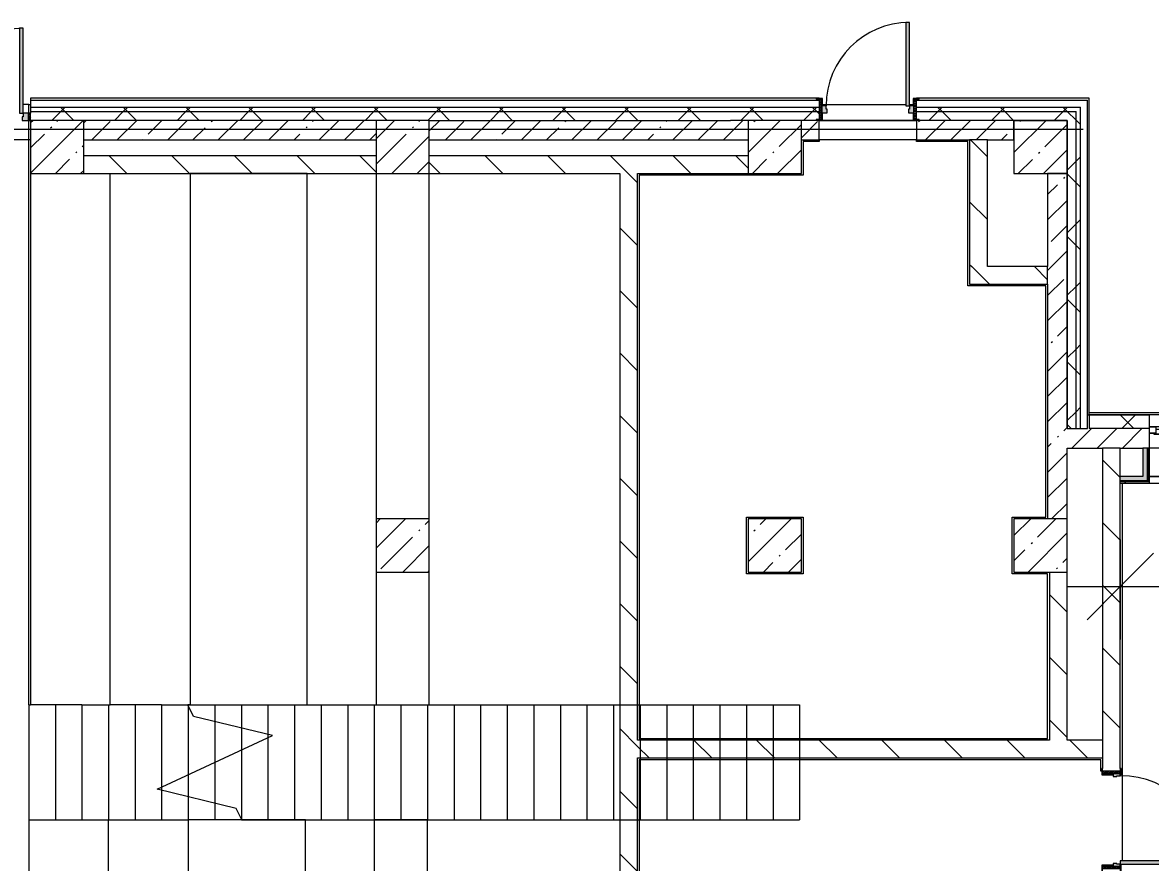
# Model space of a CAD drawing. Header units: millimetres. Extents: x 35861 to 236814, y -8553 to 29000.
# Drawn here: x 127376 to 140106, y 18720 to 28205 of the extents above; entities that cross this region are included whole.
import ezdxf

# ---------------------------------------------------------------- set-up
doc = ezdxf.new("R2010")
doc.units = ezdxf.units.MM
for name, color, linetype, lineweight in [('A-ANNO-DIMS', 7, 'Continuous', 9), ('A-ANNO-DIMS-500', 7, 'Continuous', 9), ('A-GLAZ-2', 7, 'Continuous', 5), ('A-WALL', 7, 'Continuous', 9), ('A-WALL-5', 7, 'Continuous', 5), ('I-WALL-4', 7, 'Continuous', 5), ('S-COLS-1', 7, 'Continuous', 5), ('S-STRS-2', 7, 'Continuous', 5), ('S-STRS-MBND-1', 7, 'Continuous', 5), ('Оси', 7, 'Continuous', 9)]:
    doc.layers.add(name, color=color, linetype=linetype, lineweight=lineweight)
for name, color, linetype, lineweight, true_color in [('A-DOOR-1', 7, 'Continuous', 5, 0xaaaaaa), ('A-DOOR-2', 7, 'Continuous', 5, 0xe2e2e2), ('A-DOOR-FRAM-1', 7, 'Continuous', 5, 0xe2e2e2), ('A-DOOR-FRAM-2', 7, 'Continuous', 5, 0xaaaaaa), ('A-FLOR-1', 7, 'Continuous', 5, 0xaaaaaa), ('I-WALL-1', 7, 'Continuous', 9, 0xe7e7e7), ('I-WALL-2', 7, 'Continuous', 5, 0xe7e7e7)]:
    doc.layers.add(name, color=color, linetype=linetype, lineweight=lineweight, true_color=true_color)
doc.styles.add('ISOCPEUR_4', font='isocpeur.ttf', dxfattribs={"width": 0.9, "height": 1000})
doc.dimstyles.new('ISO-2_0_0_9К_Средний_округл2_1', dxfattribs={"dimscale": 304.8, "dimtxt": 995.981176, "dimasz": 2.46063, "dimexe": 1.968504, "dimexo": 0, "dimgap": 0, "dimtad": 1, "dimdec": 0, "dimrnd": 10, "dimzin": 0, "dimdsep": 46, "dimtxsty": 'ISOCPEUR_4', "dimblk1": 'OBLIQUE', "dimblk2": 'OBLIQUE', "dimsah": 1, "dimcen": 0.09, "dimdle": 1.968504, "dimazin": 0, "dimtfac": 1, "dimtdec": 4, "dimtix": 1, "dimtmove": 0, "dimatfit": 3, "dimfxl": 1, "dimtvp": 1, "dimtolj": 1, "dimtzin": 0, "dimarcsym": 2})
pattern_1 = [(45, (105556.5, 0), (-285.123, 285.123), []), (45, (105841.6, 0), (-285.123, 285.123), [504.031, -100.806, 16.764, -84.042])]
pattern_2 = [(135, (105556.5, 0), (-353.5534, -353.5534), [])]
pattern_3 = [(45, (105556.5, 0), (-353.5534, 353.5534), []), (135, (105556.5, 0), (-353.5534, -353.5534), [])]
pattern_4 = [(45, (105556.5, 0), (-530.33, 530.33), []), (135, (105556.5, 0), (-530.33, -530.33), [])]

# ---------------------------------------------------------------- blocks, each defined once
blk = doc.blocks.new('BSC_Колонна _Прямоугольная - 600х600-V50-1_6_2_птичка')
at = {"layer": 'S-COLS-1'}
h = blk.add_hatch(dxfattribs=at)
h.set_pattern_fill('FP_85', color=256, style=0, pattern_type=2)
h.set_pattern_definition([(45, (-26110, -26800), (-285.123, 285.123), []), (45, (-25824.88, -26800), (-285.123, 285.123), [504.031, -100.806, 16.764, -84.042])])
h.paths.add_polyline_path([(300, -300), (300, 300), (-300, 300), (-300, -300), (-208, -300)])
for p, q in [((300, 300), (-300, 300)), ((-300, 300), (-300, -300)), ((300, -300), (300, 300)), ((-300, -300), (300, -300))]:
    blk.add_line(p, q, dxfattribs=at)
blk = doc.blocks.new('BSC_Колонна _Прямоугольная - 600х600-V75-1_6_2_птичка')
at = {"layer": 'S-COLS-1'}
h = blk.add_hatch(dxfattribs=at)
h.set_pattern_fill('FP_114', color=256, style=0, pattern_type=2)
h.set_pattern_definition([(45, (-30310, -26800), (-285.123, 285.123), []), (45, (-30024.88, -26800), (-285.123, 285.123), [504.031, -100.806, 16.764, -84.042])])
h.paths.add_polyline_path([(-300, -300), (300, -300), (300, 300), (-300, 300), (-300, 80)])
for p, q in [((300, 300), (-300, 300)), ((-300, 300), (-300, -300)), ((300, -300), (300, 300)), ((-300, -300), (300, -300))]:
    blk.add_line(p, q, dxfattribs=at)
blk = doc.blocks.new('BSC_Колонна _Прямоугольная - 600х600-V95-1_6_2_птичка')
at = {"layer": 'S-COLS-1'}
h = blk.add_hatch(dxfattribs=at)
h.set_pattern_fill('FP_134', color=256, style=0, pattern_type=2)
h.set_pattern_definition([(45, (-22210, -26800), (-285.123, 285.123), []), (45, (-21924.88, -26800), (-285.123, 285.123), [504.031, -100.806, 16.764, -84.042])])
h.paths.add_polyline_path([(-300, -300), (300, -300), (300, 300), (-300, 300), (-300, -100)])
for p, q in [((300, 300), (-300, 300)), ((-300, 300), (-300, -300)), ((300, -300), (300, 300)), ((-300, -300), (300, -300))]:
    blk.add_line(p, q, dxfattribs=at)
blk = doc.blocks.new('120_Окно_СКБ_2Ст - 120_Окно_СКБ_2Ст 3100х2500 _мал_створка слева_-V100-1_6_2_птичка')
at = {"layer": 'A-GLAZ-2'}
for p, q in [((-1550, -127), (-1550, -57)), ((-1550, -57), (-1480, -57)), ((1550, -57), (-1550, -57)), ((-1480, -127), (-1550, -127)), ((-1550, -127), (-1500, -127)), ((-1480, -127), (-1500, -127)), ((-1500, -127), (-1500, -137)), ((-1480, -57), (-1480, -127)), ((650, -87), (-1480, -87)), ((-1480, -87), (-1480, -127)), ((-1430, -137), (-1430, -87)), ((-1430, -107), (600, -107)), ((600, -117), (-1430, -117)), ((600, -137), (600, -87)), ((650, -127), (650, -57)), ((650, -57), (720, -57)), ((650, -127), (650, -87)), ((720, -127), (650, -127)), ((670, -127), (650, -127)), ((670, -127), (700, -127)), ((670, -137), (670, -127)), ((720, -127), (700, -127)), ((700, -127), (700, -137)), ((720, -57), (720, -127)), ((1480, -87), (720, -87)), ((720, -87), (720, -127)), ((770, -137), (770, -87)), ((770, -107), (1430, -107)), ((1430, -117), (770, -117)), ((1430, -137), (1430, -87)), ((1480, -127), (1480, -57)), ((1480, -57), (1550, -57)), ((1480, -127), (1480, -87)), ((1550, -127), (1480, -127)), ((1500, -127), (1480, -127)), ((1500, -127), (1550, -127)), ((1500, -137), (1500, -127)), ((1550, -57), (1550, -127)), ((-1500, -137), (670, -137)), ((670, -137), (-1500, -137)), ((700, -137), (1500, -137)), ((1500, -137), (700, -137))]:
    blk.add_line(p, q, dxfattribs=at)
blk = doc.blocks.new('110_Дверь_СКБ_1Ст_Внутренняя1 - Д-4к_п__1100x2100h_Артистические EI30-23988509-1_6_2_птичка')
at = {"layer": 'A-DOOR-1'}
h = blk.add_hatch(dxfattribs=at)
h.set_pattern_fill('FP_122', color=256, style=0, pattern_type=2)
h.set_pattern_definition([(135, (1751.41, 164.685), (-14.14214, -14.14214), []), (225, (1751.41, 164.685), (14.14214, -14.14214), [])])
h.paths.add_polyline_path([(562.5, 100), (537.5, 100), (537.5, -100), (562.5, -100), (562.5, -72.6)])
at = {"layer": 'A-DOOR-2'}
h = blk.add_hatch(color=256, dxfattribs=at)
h.paths.add_polyline_path([(537.5, 20), (537.5, 100), (512.5, 100), (512.5, 60), (502.5, 60), (502.5, 20), (522.5, 20)])
h.paths.add_polyline_path([(-477.5, 60), (-487.5, 60), (-487.5, 100), (-512.5, 100), (-512.5, 20), (-477.5, 20), (-477.5, 44)])
at = {"layer": 'A-DOOR-FRAM-1'}
for points in [[(512.5, 156.8), (512.5, 1100), (472.5, 1100), (472.5, 100), (512.5, 100), (512.5, 120)], [(-497.5, 100), (-497.5, 108), (-567.5, 108), (-567.5, 100), (-512.5, 100)], [(-497.5, -72.6), (-497.5, 20), (-512.5, 20), (-512.5, -100), (-497.5, -100)], [(592.5, 108), (522.5, 108), (522.5, 100), (592.5, 100)], [(537.5, -100), (537.5, 20), (522.5, 20), (522.5, -100)], [(-497.5, -108), (-497.5, -100), (-567.5, -100), (-567.5, -108), (-512.5, -108)], [(592.5, -100), (522.5, -100), (522.5, -108), (592.5, -108)]]:
    blk.add_hatch(color=256, dxfattribs=at).paths.add_polyline_path(points)
at = {"layer": 'A-DOOR-FRAM-2'}
h = blk.add_hatch(dxfattribs=at)
h.set_pattern_fill('FP_123', color=256, style=0, pattern_type=2)
h.set_pattern_definition([(45, (-371.384, 164.685), (-14.1421, 14.1421), []), (135, (-371.384, 164.685), (-14.1421, -14.1421), [])])
h.paths.add_polyline_path([(-512.5, -100), (-512.5, 100), (-537.5, 100), (-537.5, -100)])
at = {"layer": 'A-DOOR-1'}
for p, q in [((512.5, 1100), (472.5, 1100)), ((472.5, 1100), (472.5, 100)), ((512.5, 100), (512.5, 1100)), ((472.5, 100), (512.5, 100))]:
    blk.add_line(p, q, dxfattribs=at)
blk.add_arc((512.5, 100), 1000, 90, 180, dxfattribs=at)
at = {"layer": 'A-DOOR-FRAM-2'}
for p, q in [((-497.5, 108), (-567.5, 108)), ((-567.5, 108), (-567.5, 100)), ((-567.5, 100), (-497.5, 100)), ((-512.5, 100), (-537.5, 100)), ((-537.5, 100), (-537.5, -100)), ((-487.5, 100), (-512.5, 100)), ((-512.5, 100), (-512.5, 20)), ((-512.5, -100), (-512.5, 100)), ((-497.5, 100), (-512.5, 100)), ((-512.5, 100), (-512.5, 99)), ((-512.5, 99), (-497.5, 99)), ((-512.5, 20), (-477.5, 20)), ((-497.5, 20), (-512.5, 20)), ((-512.5, 20), (-512.5, -100)), ((-497.5, 100), (-497.5, 108)), ((-497.5, 99), (-497.5, 100)), ((-497.5, -100), (-497.5, 20)), ((-487.5, 60), (-487.5, 100)), ((-477.5, 60), (-487.5, 60)), ((-477.5, 20), (-477.5, 60)), ((512.5, 60), (502.5, 60)), ((502.5, 60), (502.5, 20)), ((502.5, 20), (537.5, 20)), ((512.5, 100), (512.5, 60)), ((537.5, 100), (512.5, 100)), ((592.5, 108), (522.5, 108)), ((522.5, 108), (522.5, 100)), ((537.5, 100), (522.5, 100)), ((522.5, 100), (522.5, 99)), ((522.5, 100), (592.5, 100)), ((522.5, 99), (537.5, 99)), ((537.5, 20), (522.5, 20)), ((522.5, 20), (522.5, -100)), ((537.5, 20), (537.5, 100)), ((562.5, 100), (537.5, 100)), ((537.5, 100), (537.5, -100)), ((537.5, 99), (537.5, 100)), ((537.5, -100), (537.5, 20)), ((562.5, -100), (562.5, 100)), ((592.5, 100), (592.5, 108)), ((-497.5, -100), (-567.5, -100)), ((-567.5, -100), (-567.5, -108)), ((-567.5, -108), (-497.5, -108)), ((-537.5, -100), (-512.5, -100)), ((-512.5, -100), (-497.5, -100)), ((-497.5, -108), (-497.5, -100)), ((522.5, -100), (537.5, -100)), ((592.5, -100), (522.5, -100)), ((522.5, -100), (522.5, -108)), ((522.5, -108), (592.5, -108)), ((537.5, -100), (562.5, -100)), ((592.5, -108), (592.5, -100))]:
    blk.add_line(p, q, dxfattribs=at)
blk = doc.blocks.new('Перекрытия 3 - Перекрытия 4-20977624-1_6_2_птичка')
at = {"layer": 'S-STRS-2'}
for p, q in [((21910, 26500), (21910, 20500)), ((22810, 20500), (22810, 26500)), ((25034, 26500), (23710, 26500)), ((23710, 26500), (23710, 20500)), ((25034, 20500), (25034, 26500)), ((25810, 26500), (25810, 22600)), ((26410, 22600), (26410, 26500)), ((25810, 22000), (25810, 20500)), ((26410, 20500), (26410, 22000)), ((22490, 20500), (21910, 20500)), ((23390, 20500), (22810, 20500)), ((23710, 20500), (23687, 20500)), ((23710, 20500), (25034, 20500)), ((25810, 20500), (26410, 20500))]:
    blk.add_line(p, q, dxfattribs=at)
blk = doc.blocks.new('110_Дверь_СКБ_1Ст_Наружная - ДН-2д_л__ Дверь из подвала ЛК _900 мм в свету_ 3300 фрамуга метал-22954314-1_6_2_птичка')
at = {"layer": 'A-DOOR-1'}
h = blk.add_hatch(dxfattribs=at)
h.set_pattern_fill('FP_145', color=256, style=0, pattern_type=2)
h.set_pattern_definition([(135, (1756.41, 179.685), (-14.14214, -14.14214), []), (225, (1756.41, 179.685), (14.14214, -14.14214), [])])
h.paths.add_polyline_path([(570, -125), (570, 105), (540, 105), (540, -125)])
at = {"layer": 'A-DOOR-2'}
h = blk.add_hatch(color=256, dxfattribs=at)
h.paths.add_polyline_path([(-492, 30), (-492, 113), (-562, 113), (-562, 105), (-500, 105), (-500, 30)])
h.paths.add_polyline_path([(540, 30), (540, 105), (601, 105), (601, 113), (532, 113), (532, 30)])
h = blk.add_hatch(color=256, dxfattribs=at)
h.paths.add_polyline_path([(540, -50), (540, 30), (489, 30), (489, -10), (480, -10), (480, -50), (489, -50)])
h.paths.add_polyline_path([(-450, -50), (-440, -50), (-440, -10), (-450, -10), (-450, 30), (-500, 30), (-500, -50)])
h = blk.add_hatch(color=256, dxfattribs=at)
h.paths.add_polyline_path([(-562, -133), (-492, -133), (-492, -50), (-500, -50), (-500, -125), (-562, -125)])
h.paths.add_polyline_path([(601, -133), (601, -125), (540, -125), (540, -50), (532, -50), (532, -133), (570, -133)])
at = {"layer": 'A-DOOR-FRAM-1'}
blk.add_hatch(color=256, dxfattribs=at).paths.add_polyline_path([(450, 30), (489, 30), (489, 970), (450, 970), (450, 45)])
at = {"layer": 'A-DOOR-FRAM-2'}
h = blk.add_hatch(dxfattribs=at)
h.set_pattern_fill('FP_146', color=256, style=0, pattern_type=2)
h.set_pattern_definition([(45, (-366.384, 179.685), (-14.1421, 14.1421), []), (135, (-366.384, 179.685), (-14.1421, -14.1421), [])])
h.paths.add_polyline_path([(-530, -125), (-500, -120), (-500, 105), (-530, 105), (-530, -119)])
at = {"layer": 'A-DOOR-1'}
for p, q in [((489, 970), (450, 970)), ((450, 970), (450, 30)), ((489, 30), (489, 970)), ((-492, 113), (-562, 113)), ((-562, 113), (-562, 105)), ((-562, 105), (-500, 105)), ((-500, 105), (-500, 30)), ((-500, 30), (-492, 30)), ((-492, 30), (-492, 113)), ((450, 30), (489, 30)), ((601, 113), (532, 113)), ((532, 113), (532, 30)), ((532, 30), (540, 30)), ((540, 30), (540, 105)), ((540, 105), (601, 105)), ((601, 105), (601, 113)), ((-562, -125), (-562, -133)), ((-500, -125), (-562, -125)), ((-492, -50), (-500, -50)), ((-500, -50), (-500, -125)), ((-492, -133), (-492, -50)), ((540, -50), (532, -50)), ((532, -50), (532, -133)), ((540, -125), (540, -50)), ((601, -125), (540, -125)), ((601, -133), (601, -125)), ((-562, -133), (-492, -133)), ((532, -133), (601, -133))]:
    blk.add_line(p, q, dxfattribs=at)
blk.add_arc((489, 30), 940, 90, 180, dxfattribs=at)
at = {"layer": 'A-DOOR-FRAM-2'}
for p, q in [((-500, 105), (-530, 105)), ((-530, 105), (-530, -125)), ((-500, -125), (-500, 105)), ((-450, 30), (-500, 30)), ((-500, 30), (-500, -50)), ((-450, -10), (-450, 30)), ((489, 30), (489, -10)), ((540, 30), (489, 30)), ((570, 105), (540, 105)), ((540, 105), (540, -125)), ((540, -50), (540, 30)), ((570, -125), (570, 105)), ((-530, -125), (-500, -125)), ((-500, -50), (-440, -50)), ((-440, -10), (-450, -10)), ((-440, -50), (-440, -10)), ((489, -10), (480, -10)), ((480, -10), (480, -50)), ((480, -50), (540, -50)), ((540, -125), (570, -125))]:
    blk.add_line(p, q, dxfattribs=at)
blk = doc.blocks.new('BSC_Колонна _Прямоугольная - 600х600-V109-1_6_2_птичка')
at = {"layer": 'S-COLS-1'}
h = blk.add_hatch(dxfattribs=at)
h.set_pattern_fill('FP_147', color=256, style=0, pattern_type=2)
h.set_pattern_definition([(45, (-33310, -22300), (-285.123, 285.123), []), (45, (-33024.88, -22300), (-285.123, 285.123), [504.031, -100.806, 16.764, -84.042])])
h.paths.add_polyline_path([(300, -300), (300, 300), (-300, 300), (-300, -300), (100, -300)])
for p, q in [((300, 300), (-300, 300)), ((-300, 300), (-300, -300)), ((300, -300), (300, 300)), ((-300, -300), (300, -300))]:
    blk.add_line(p, q, dxfattribs=at)
blk = doc.blocks.new('BSC_Колонна _Прямоугольная - 600х600-24272014-1_6_2_птичка')
at = {"layer": 'S-COLS-1'}
h = blk.add_hatch(dxfattribs=at)
h.set_pattern_fill('FP_156', color=256, style=0, pattern_type=2)
h.set_pattern_definition([(45, (-26110, -22300), (-285.123, 285.123), []), (45, (-25824.88, -22300), (-285.123, 285.123), [504.031, -100.806, 16.764, -84.042])])
h.paths.add_polyline_path([(-150, -300), (300, -300), (300, 300), (-300, 300), (-300, -300)])
for p, q in [((300, 300), (-300, 300)), ((-300, 300), (-300, -300)), ((300, -300), (300, 300)), ((-300, -300), (300, -300))]:
    blk.add_line(p, q, dxfattribs=at)
blk = doc.blocks.new('BSC_Колонна _Прямоугольная - 600х600-V143-1_6_2_птичка')
at = {"layer": 'S-COLS-1'}
h = blk.add_hatch(dxfattribs=at)
h.set_pattern_fill('FP_179', color=256, style=0, pattern_type=2)
h.set_pattern_definition([(45, (-30310, -22300), (-285.123, 285.123), []), (45, (-30024.88, -22300), (-285.123, 285.123), [504.031, -100.806, 16.764, -84.042])])
h.paths.add_polyline_path([(-300, -300), (300, -300), (300, 300), (-300, 300), (-300, -289)])
for p, q in [((300, 300), (-300, 300)), ((-300, 300), (-300, -300)), ((300, -300), (300, 300)), ((-300, -300), (300, -300))]:
    blk.add_line(p, q, dxfattribs=at)
blk = doc.blocks.new('110_Дверь_СКБ_2Ст_Наружная - ДН-1_л_ Двухстворчатая 1450 х3300 _h_ в свету с верхним остеклением-23567691-1_6_2_птичка')
at = {"layer": 'A-DOOR-1'}
h = blk.add_hatch(dxfattribs=at)
h.set_pattern_fill('FP_182', color=256, style=0, pattern_type=2)
h.set_pattern_definition([(135, (1501.41, 189.685), (-14.14214, -14.14214), []), (225, (1501.41, 189.685), (14.14214, -14.14214), [])])
h.paths.add_polyline_path([(845, -125), (870, -125), (870, -45), (845, -45), (845, -85)])
at = {"layer": 'A-DOOR-2'}
for points in [[(785, -45), (785, 915), (745, 915), (745, -45)], [(-705, -45), (-705, 525), (-745, 525), (-745, -45)]]:
    blk.add_hatch(color=256, dxfattribs=at).paths.add_polyline_path(points)
h = blk.add_hatch(color=256, dxfattribs=at)
h.paths.add_polyline_path([(785, -125), (845, -125), (845, -45), (785, -45), (785, -85), (775, -85), (775, -125)])
h.paths.add_polyline_path([(-805, -125), (-735, -125), (-735, -85), (-745, -85), (-745, -45), (-805, -45), (-805, -51)])
at = {"layer": 'A-DOOR-FRAM-2'}
h = blk.add_hatch(dxfattribs=at)
h.set_pattern_fill('FP_183', color=256, style=0, pattern_type=2)
h.set_pattern_definition([(45, (-621.384, 189.685), (-14.1421, 14.1421), []), (135, (-621.384, 189.685), (-14.1421, -14.1421), [])])
h.paths.add_polyline_path([(-805, -125), (-811, -45), (-830, -51), (-830, -125), (-811, -125)])
at = {"layer": 'A-DOOR-1'}
for p, q in [((785, 915), (745, 915)), ((745, 915), (745, -45)), ((785, -45), (785, 915)), ((-745, 525), (-745, -45)), ((-705, 525), (-745, 525)), ((-705, -45), (-705, 525)), ((-745, -45), (-705, -45)), ((745, -45), (785, -45))]:
    blk.add_line(p, q, dxfattribs=at)
for centre, radius, start, end in [((785, -45), 960, 90, 180), ((-745, -45), 570, 0, 90)]:
    blk.add_arc(centre, radius, start, end, dxfattribs=at)
at = {"layer": 'A-DOOR-FRAM-2'}
for p, q in [((-805, -45), (-830, -45)), ((-830, -45), (-830, -125)), ((-830, -125), (-805, -125)), ((-745, -45), (-805, -45)), ((-805, -45), (-805, -125)), ((-805, -125), (-805, -45)), ((-805, -125), (-735, -125)), ((-745, -85), (-745, -45)), ((-735, -85), (-745, -85)), ((-735, -125), (-735, -85)), ((785, -85), (775, -85)), ((775, -85), (775, -125)), ((775, -125), (845, -125)), ((785, -45), (785, -85)), ((845, -45), (785, -45)), ((845, -125), (845, -45)), ((870, -45), (845, -45)), ((845, -45), (845, -125)), ((845, -125), (870, -125)), ((870, -125), (870, -45))]:
    blk.add_line(p, q, dxfattribs=at)
blk = doc.blocks.new('Перекрытия 2 - Перекрытия 4-32990152-1_6_2_птичка')
at = {"layer": 'S-STRS-2'}
for p, q in [((21910, 19180), (22510, 19180)), ((21910, 19180), (21910, 15200)), ((22810, 19180), (23410, 19180)), ((22810, 15200), (22810, 19180)), ((25034, 19180), (23710, 19180)), ((23710, 19180), (23710, 15200)), ((25034, 15200), (25034, 19180)), ((26410, 19180), (25810, 19180)), ((25810, 19180), (25810, 15200)), ((26410, 18430), (26410, 19180)), ((26410, 15200), (26410, 17830)), ((22810, 15200), (21910, 15200)), ((23710, 15200), (22810, 15200)), ((23710, 15200), (25034, 15200)), ((25810, 15200), (26410, 15200))]:
    blk.add_line(p, q, dxfattribs=at)
blk = doc.blocks.new('Зашивка приборов отопления11 - Зашивка приборов отопления-33278624-1_6_2_птичка')
at = {"layer": 'A-WALL-5'}
for p, q in [((37640, 23400), (34540, 23400)), ((34540, 23079), (37640, 23079)), ((37640, 23079), (34540, 23079)), ((34540, 23004), (37640, 23004))]:
    blk.add_line(p, q, dxfattribs=at)
blk = doc.blocks.new('BSC_Колонна _Прямоугольная - 600х600-V176-1_6_2_птичка')
at = {"layer": 'S-COLS-1'}
for p, q in [((300, 300), (-300, 300)), ((-300, 300), (-300, -300)), ((300, -300), (300, 300)), ((-300, -300), (300, -300))]:
    blk.add_line(p, q, dxfattribs=at)
blk = doc.blocks.new('DIMBLOCK63-1_6_2_птичка')
at = {"layer": 'A-ANNO-DIMS-500'}
for p, q in [((139766, 22367), (139766, 21236)), ((139766, 21836), (139766, 22367)), ((143826, 22367), (143826, 21236)), ((143826, 21836), (143826, 22367)), ((139166, 21836), (144426, 21836))]:
    blk.add_line(p, q, dxfattribs=at)
at = {"layer": 'A-ANNO-DIMS-500', "lineweight": 20}
for p, q in [((139766, 21836), (140141, 22211)), ((143826, 21836), (144201, 22211)), ((139766, 21836), (139391, 21461)), ((143826, 21836), (143451, 21461))]:
    blk.add_line(p, q, dxfattribs=at)
at = {"layer": 'A-ANNO-DIMS-500', "color": 0, "insert": (140484, 23143), "char_height": 1000, "width": 3148.83, "attachment_point": 1, "line_spacing_factor": 1.149209, "style": 'ISOCPEUR_4'}
blk.add_mtext('4060', dxfattribs=at)
blk = doc.blocks.new('_Oblique')
at = {"color": 0, "linetype": 'ByBlock', "lineweight": -2}
blk.add_line((-0.5, -0.5), (0.5, 0.5), dxfattribs=at)

msp = doc.modelspace()

# ---------------------------------------------------------------- hatches: boundary and pattern name
at = {"layer": 'A-WALL-5'}
h = msp.add_hatch(dxfattribs=at)
h.set_pattern_fill('FP_80', color=256, style=0, pattern_type=2)
h.set_pattern_definition(pattern_3)
h.paths.add_polyline_path([(139316.5, 27200), (139316.5, 27250), (137466.5, 27250), (137466.5, 27200), (139277, 27200)])
h.paths.add_polyline_path([(125766.5, 27200), (125766.5, 27250), (125166.7, 27250), (125166.7, 27200)])
h.paths.add_polyline_path([(127466.5, 27200), (136366.5, 27200), (136366.5, 27250), (127466.5, 27250), (127466.5, 27210)])
h.paths.add_polyline_path([(123366.7, 27200), (124266.7, 27200), (124266.7, 27250), (123366.7, 27250), (123366.7, 27210)])
h.paths.add_polyline_path([(120666.7, 27200), (120666.7, 27250), (119286.5, 27250), (119286.5, 27200), (119866.5, 27200)])
h.paths.add_polyline_path([(122466.7, 27200), (122466.7, 27250), (121566.7, 27250), (121566.7, 27200), (122155.4, 27200)])
h = msp.add_hatch(dxfattribs=at)
h.set_pattern_fill('FP_80', color=256, style=0, pattern_type=2)
h.set_pattern_definition(pattern_3)
h.paths.add_polyline_path([(131366.5, 27100), (136334.5, 27102), (136334.5, 27110), (136366.5, 27115.5), (136366.5, 27200), (127466.5, 27200), (127466.5, 27100), (128669.6, 27100)])
h.paths.add_polyline_path([(120316.5, 27100), (120666.7, 27100), (120666.7, 27200), (119286.5, 27200), (119286.5, 27100), (119866.5, 27100)])
h.paths.add_polyline_path([(122466.7, 27100), (122466.7, 27200), (121566.7, 27197.6), (121566.7, 27100)])
h.paths.add_polyline_path([(138566.5, 27100), (139266.5, 27100), (139266.5, 27200), (137466.5, 27200), (137466.5, 27110), (137498.5, 27109.2), (137498.5, 27102), (138066, 27100)])
h.paths.add_polyline_path([(123366.7, 27100), (124266.7, 27100), (124266.7, 27200), (123366.7, 27200), (123366.7, 27166.5)])
h.paths.add_polyline_path([(125766.5, 27100), (125766.5, 27200), (125166.7, 27200), (125166.7, 27100)])
h = msp.add_hatch(dxfattribs=at)
h.set_pattern_fill('FP_80', color=256, style=0, pattern_type=2)
h.set_pattern_definition(pattern_3)
h.paths.add_polyline_path([(139316.5, 23620), (139316.5, 27200), (139266.5, 27199.5), (139266.5, 23620)])
h = msp.add_hatch(dxfattribs=at)
h.set_pattern_fill('FP_80', color=256, style=0, pattern_type=2)
h.set_pattern_definition(pattern_3)
h.paths.add_polyline_path([(139266.5, 23620), (139266.5, 27100), (139166.5, 27100), (139166.8, 23620)])
h = msp.add_hatch(dxfattribs=at)
h.set_pattern_fill('FP_80', color=256, style=0, pattern_type=2)
h.set_pattern_definition(pattern_3)
h.paths.add_polyline_path([(139416.5, 23620), (140096.5, 23620), (140096.5, 23769.7), (139416.5, 23769.7), (139416.5, 23628.5)])
h.paths.add_polyline_path([(143826.5, 23620), (143947.5, 23623.5), (143947.5, 23769.7), (143196.5, 23769.7), (143196.5, 23620), (143541.2, 23620)])
at = {"layer": 'I-WALL-1'}
msp.add_hatch(color=256, dxfattribs=at).paths.add_polyline_path([(140071.5, 23029), (140071.5, 23079), (139766.5, 23079), (139766.5, 23029), (140021.5, 23029)])
at = {"layer": 'I-WALL-2'}
msp.add_hatch(color=256, dxfattribs=at).paths.add_polyline_path([(140021.5, 23079), (140071.5, 23079), (140071.5, 23400), (140021.5, 23400)])
at = {"layer": 'I-WALL-4'}
h = msp.add_hatch(dxfattribs=at)
h.set_pattern_fill('FP_73', color=256, style=0, pattern_type=2)
h.set_pattern_definition(pattern_1)
h.paths.add_polyline_path([(129266.5, 26880), (131366.5, 26880), (131366.5, 27100), (128066.5, 27100), (128066.5, 26880), (128669.6, 26880)])
h = msp.add_hatch(dxfattribs=at)
h.set_pattern_fill('FP_73', color=256, style=0, pattern_type=2)
h.set_pattern_definition(pattern_1)
h.paths.add_polyline_path([(134316.5, 26880), (135366.5, 26880), (135366.5, 27100), (131966.5, 27100), (131966.5, 26880), (134116.5, 26880)])
h = msp.add_hatch(dxfattribs=at)
h.set_pattern_fill('FP_73', color=256, style=0, pattern_type=2)
h.set_pattern_definition(pattern_1)
h.paths.add_polyline_path([(136186.5, 26880), (136366.5, 26880), (136366.5, 27100), (136166.5, 27095.1), (136166.5, 26880)])
h.paths.add_polyline_path([(135566.5, 26880), (135566.5, 27100), (135366.5, 27100), (135366.5, 26880), (135546.5, 26880)])
h.paths.add_polyline_path([(138566.5, 26880), (138566.5, 27100), (137466.5, 27100), (137466.5, 26880), (138266, 26880)])
h = msp.add_hatch(dxfattribs=at)
h.set_pattern_fill('FP_79', color=256, style=0, pattern_type=2)
h.set_pattern_definition(pattern_2)
h.paths.add_polyline_path([(138266, 25450), (138266, 26880), (138066, 26880), (138066, 25450)])
h = msp.add_hatch(dxfattribs=at)
h.set_pattern_fill('FP_79', color=256, style=0, pattern_type=2)
h.set_pattern_definition(pattern_2)
h.paths.add_polyline_path([(128366.5, 26500), (131366.5, 26500), (131366.5, 26700), (128066.5, 26700), (128066.5, 26500)])
h = msp.add_hatch(dxfattribs=at)
h.set_pattern_fill('FP_79', color=256, style=0, pattern_type=2)
h.set_pattern_definition(pattern_2)
h.paths.add_polyline_path([(135566.5, 26500), (135566.5, 26700), (131966.5, 26700), (131966.5, 26500), (135546.5, 26500)])
h = msp.add_hatch(dxfattribs=at)
h.set_pattern_fill('FP_79', color=256, style=0, pattern_type=2)
h.set_pattern_definition(pattern_2)
h.paths.add_polyline_path([(134246.4, 15200), (134316.5, 15200), (134316.5, 26500), (134116.5, 26500), (134116.5, 15200)])
h = msp.add_hatch(dxfattribs=at)
h.set_pattern_fill('FP_73', color=256, style=0, pattern_type=2)
h.set_pattern_definition(pattern_1)
h.paths.add_polyline_path([(138946.5, 22600), (139166.5, 22600), (139166.5, 26500), (138946.5, 26500), (138946.5, 23013.1)])
h = msp.add_hatch(dxfattribs=at)
h.set_pattern_fill('FP_79', color=256, style=0, pattern_type=2)
h.set_pattern_definition(pattern_2)
h.paths.add_polyline_path([(138266, 25250), (138946.5, 25250), (138946.5, 25450), (138066, 25450), (138066, 25250)])
h = msp.add_hatch(dxfattribs=at)
h.set_pattern_fill('FP_73', color=256, style=0, pattern_type=2)
h.set_pattern_definition(pattern_1)
h.paths.add_polyline_path([(140071.5, 23400), (140096.5, 23400), (140096.5, 23620), (139166.5, 23619.7), (139166.5, 23400), (140021.5, 23400)])
h.paths.add_polyline_path([(143826.5, 23400), (143947.5, 23400), (143947.5, 23520.8)])
h.paths.add_polyline_path([(143826.5, 23400), (143947.5, 23521), (143947.5, 23620), (143196.5, 23619.7), (143196.5, 23400), (143541.2, 23400)])
h = msp.add_hatch(dxfattribs=at)
h.set_pattern_fill('FP_79', color=256, style=0, pattern_type=2)
h.set_pattern_definition(pattern_2)
h.paths.add_polyline_path([(139686.5, 17850), (139766.5, 17850), (139766.5, 18650), (139566.5, 18650), (139566.5, 17850)])
h.paths.add_polyline_path([(139566.5, 19750), (139766.5, 19750), (139766.5, 23400), (139566.5, 23400), (139566.5, 19775.6)])
h = msp.add_hatch(dxfattribs=at)
h.set_pattern_fill('FP_186', color=256, style=0, pattern_type=2)
h.set_pattern_definition(pattern_4)
h.paths.add_polyline_path([(140071.5, 23016.5), (140084, 23016.5), (140084, 23029), (139766.5, 23029), (139766.5, 23016.5), (140021.5, 23016.5)])
h = msp.add_hatch(dxfattribs=at)
h.set_pattern_fill('FP_186', color=256, style=0, pattern_type=2)
h.set_pattern_definition(pattern_4)
h.paths.add_polyline_path([(140071.5, 23004), (140096.5, 23004), (140096.5, 23016.5), (139766.5, 23016.5), (139766.5, 23004), (140021.5, 23004)])
h = msp.add_hatch(dxfattribs=at)
h.set_pattern_fill('FP_79', color=256, style=0, pattern_type=2)
h.set_pattern_definition(pattern_2)
h.paths.add_polyline_path([(139166.5, 20100), (139166.5, 22000), (138966.5, 22000), (138966.5, 20100)])
h = msp.add_hatch(dxfattribs=at)
h.set_pattern_fill('FP_79', color=256, style=0, pattern_type=2)
h.set_pattern_definition(pattern_2)
h.paths.add_polyline_path([(138946.5, 19900), (139566.5, 19900), (139566.5, 20100), (134316.5, 20100), (134319.3, 19900), (137964.3, 19900)])
at = {"layer": 'S-COLS-1'}
h = msp.add_hatch(dxfattribs=at)
h.set_pattern_fill('FP_73', color=256, style=0, pattern_type=2)
h.set_pattern_definition(pattern_1)
h.paths.add_polyline_path([(138566.5, 26500), (139166.5, 26500), (139166.5, 27100), (138566.5, 27100), (138566.5, 26677.6)])

# ---------------------------------------------------------------- linework, layer by layer
at = {"layer": 'A-FLOR-1'}
for p, q in [((127446.5, 27280), (127381.5, 27280)), ((127446.5, 27180), (127446.5, 27280)), ((127446.5, 20500), (127446.5, 27100)), ((136366.5, 26880), (136366.5, 26860)), ((137466.5, 26860), (137466.5, 26880)), ((136366.5, 26860), (136186.5, 26860)), ((136186.5, 26860), (136186.5, 26480)), ((138046, 26860), (137466.5, 26860)), ((138046, 25230), (138046, 26860)), ((136186.5, 26480), (134336.5, 26480)), ((134336.5, 26480), (134336.5, 20120)), ((138926.5, 25230), (138046, 25230)), ((138926.5, 22620), (138926.5, 25230)), ((139786.5, 23004), (139786.5, 18740)), ((135546.5, 21980), (135546.5, 22620)), ((135546.5, 22620), (136186.5, 22620)), ((136186.5, 22620), (136186.5, 21980)), ((138546.5, 21980), (138546.5, 22620)), ((138546.5, 22620), (138926.5, 22620)), ((136186.5, 21980), (135546.5, 21980)), ((138946.5, 21980), (138546.5, 21980)), ((138946.5, 20120), (138946.5, 21980)), ((134336.5, 20120), (138946.5, 20120)), ((139546.5, 19880), (134336.5, 19880)), ((134336.5, 19880), (134336.5, 15220)), ((139546.5, 19750), (139546.5, 19880)), ((139558.5, 19750), (139546.5, 19750)), ((139786.5, 19750), (139774.5, 19750))]:
    msp.add_line(p, q, dxfattribs=at)
at = {"layer": 'A-WALL'}
for p, q in [((127466.5, 27330), (136366.5, 27330)), ((127466.5, 27250), (136366.5, 27250)), ((137466.5, 27330), (139396.5, 27330)), ((137466.5, 27250), (139316.5, 27250)), ((139316.5, 23620), (139316.5, 27250)), ((139396.5, 23620), (139396.5, 27330)), ((127466.5, 27200), (136366.5, 27200)), ((137466.5, 27200), (139266.5, 27200)), ((139266.5, 23620), (139266.5, 27200)), ((135566.5, 27100), (135366.5, 27100)), ((136366.5, 27100), (136166.5, 27100)), ((138566.5, 27100), (137466.5, 27100)), ((138266, 26880), (138066, 26880)), ((138946.5, 25250), (138946.5, 25450)), ((140096.5, 23772.7), (139396.5, 23772.7)), ((140096.5, 23769.7), (139396.5, 23769.7)), ((139416.5, 23777.7), (139416.5, 23772.7)), ((139416.5, 23769.7), (139416.5, 23620)), ((139166.5, 23620), (139396.5, 23620)), ((140096.5, 23620), (139416.5, 23620)), ((139766.5, 23400), (139566.5, 23400)), ((140096.5, 23400), (140021.5, 23400)), ((140071.5, 23029), (140071.5, 23400)), ((140084, 23016.5), (140084, 23400)), ((140071.5, 23029), (139766.5, 23029)), ((140084, 23016.5), (139766.5, 23016.5))]:
    msp.add_line(p, q, dxfattribs=at)
at = {"layer": 'A-WALL-5'}
for p, q in [((127446.5, 27280), (127466.5, 27280)), ((136366.5, 27350), (127466.5, 27350)), ((127466.5, 27350), (127466.5, 27180)), ((136404.5, 27280), (137346.5, 27280)), ((137386.5, 27280), (137428.5, 27280)), ((139416.5, 27350), (137466.5, 27350)), ((139416.5, 23777.7), (139416.5, 27350)), ((131366.5, 27100), (131366.5, 27100)), ((131966.5, 27100), (135366.5, 27100)), ((137466.5, 27100), (136366.5, 27100)), ((138566.5, 27100), (139166.5, 27100)), ((139166.5, 27100), (139166.5, 23620)), ((139416.4, 23799.7), (145681.5, 23799.7)), ((139416.5, 23777.7), (144466.5, 23777.7)), ((140096.5, 23620), (140096.5, 23777.7))]:
    msp.add_line(p, q, dxfattribs=at)
at = {"layer": 'I-WALL-4'}
for p, q in [((131366.5, 27100), (128066.5, 27100)), ((136366.5, 26880), (136366.5, 27100)), ((136366.5, 27100), (137466.5, 27100)), ((137466.5, 27100), (137466.5, 26880)), ((138566.5, 26880), (138566.5, 27100)), ((127466.5, 26880), (125766.9, 26880)), ((128066.5, 26880), (131366.5, 26880)), ((131966.5, 26880), (135566.5, 26880)), ((136166.5, 26880), (136366.5, 26880)), ((137466.5, 26880), (136366.5, 26880)), ((137466.5, 26880), (138066, 26880)), ((138066, 26880), (138066, 25250)), ((138266, 26880), (138566.5, 26880)), ((138266, 25450), (138266, 26880)), ((131366.5, 26700), (128066.5, 26700)), ((135566.5, 26700), (131966.5, 26700)), ((128066.5, 26500), (131366.5, 26500)), ((131966.5, 26500), (134116.5, 26500)), ((134116.5, 26500), (134116.5, 15200)), ((134316.5, 20100), (134316.5, 26500)), ((134316.5, 26500), (135566.5, 26500)), ((138946.5, 26500), (138946.5, 25450)), ((139166.5, 26500), (138946.5, 26500)), ((139166.5, 23620), (139166.5, 26500)), ((138946.5, 25450), (138266, 25450)), ((138066, 25250), (138946.5, 25250)), ((138946.5, 25250), (138946.5, 22600)), ((140096.5, 23004), (140096.5, 23620)), ((139166.5, 22600), (139166.5, 23400)), ((139166.5, 23400), (139566.5, 23400)), ((139566.5, 23400), (139566.5, 19780)), ((139766.5, 23400), (140021.5, 23400)), ((139766.5, 19780), (139766.5, 23400)), ((140021.5, 23400), (140021.5, 23079)), ((140116.5, 23400), (140096.5, 23400)), ((140021.5, 23079), (139766.5, 23079)), ((139766.5, 23004), (140096.5, 23004)), ((138966.5, 22000), (138966.5, 20100)), ((139166.5, 20100), (139166.5, 22000)), ((138966.5, 20100), (134316.5, 20100)), ((139566.5, 20100), (139166.5, 20100)), ((134316.5, 15200), (134316.5, 19900)), ((134316.5, 19900), (139566.5, 19900))]:
    msp.add_line(p, q, dxfattribs=at)
at = {"layer": 'S-COLS-1'}
for p, q in [((139166.5, 27100), (138566.5, 27100)), ((138566.5, 27100), (138566.5, 26500)), ((139166.5, 26500), (139166.5, 27100)), ((138566.5, 26500), (139166.5, 26500))]:
    msp.add_line(p, q, dxfattribs=at)
at = {"layer": 'S-STRS-2'}
for p, q in [((127446.5, 20500), (127446.5, 19200)), ((127446.5, 20500), (127466.5, 20500)), ((127446.5, 20500), (127446.5, 19200)), ((127746.5, 20500), (127746.5, 19200)), ((127746.5, 20500), (127746.5, 19200)), ((128046.5, 20500), (128346.5, 20500)), ((128046.5, 20500), (128046.5, 19200)), ((128046.5, 20500), (128046.5, 19200)), ((128346.5, 20500), (128366.5, 20500)), ((128346.5, 20500), (128346.5, 19200)), ((128346.5, 20500), (128346.5, 19200)), ((128646.5, 20500), (128646.5, 19200)), ((128646.5, 20500), (128646.5, 19200)), ((128946.5, 20500), (129243.4, 20500)), ((128946.5, 20500), (128946.5, 19570.2)), ((128946.5, 20500), (128946.5, 19570.2)), ((129246.5, 20493.4), (129246.5, 19710.1)), ((129246.5, 20493.4), (129246.5, 19710.1)), ((129546.5, 20311.1), (129546.5, 19850)), ((129546.5, 20311.1), (129546.5, 19850)), ((129846.5, 20238.2), (129846.5, 19989.9)), ((129846.5, 20238.2), (129846.5, 19989.9)), ((130146.5, 20165.3), (130146.5, 20129.8)), ((130146.5, 20165.3), (130146.5, 20129.8)), ((128946.5, 19534.7), (128946.5, 19200)), ((128946.5, 19534.7), (128946.5, 19200)), ((129246.5, 19461.8), (129246.5, 19200)), ((129246.5, 19461.8), (129246.5, 19200)), ((129546.5, 19388.9), (129546.5, 19200)), ((129546.5, 19388.9), (129546.5, 19200)), ((128046.5, 19200), (128346.5, 19200)), ((128946.5, 19200), (129246.5, 19200)), ((129846.5, 19206.6), (129846.5, 19200)), ((129846.5, 19206.6), (129846.5, 19200)), ((129846.5, 19200), (129849.6, 19200))]:
    msp.add_line(p, q, dxfattribs=at)
at = {"layer": 'S-STRS-MBND-1'}
for p, q in [((129243.4, 20500), (129266.5, 20500)), ((129304, 20370), (129243.4, 20500)), ((129246.5, 20500), (129246.5, 20493.4)), ((129246.5, 20500), (129246.5, 20493.4)), ((129546.5, 20500), (129546.5, 20311.1)), ((129546.5, 20500), (129546.5, 20311.1)), ((129717.9, 20500), (136146.5, 20500)), ((129846.5, 20500), (129846.5, 20238.2)), ((129846.5, 20500), (129846.5, 20238.2)), ((130146.5, 20500), (130146.5, 20165.3)), ((130146.5, 20500), (130146.5, 20165.3)), ((130446.5, 20500), (130446.5, 19200)), ((130446.5, 20500), (130446.5, 19200)), ((130746.5, 20500), (130746.5, 19200)), ((130746.5, 20500), (130746.5, 19200)), ((131046.5, 20500), (131046.5, 19200)), ((131046.5, 20500), (131046.5, 19200)), ((131346.5, 20500), (131346.5, 19200)), ((131346.5, 20500), (131346.5, 19200)), ((131646.5, 20500), (131646.5, 19200)), ((131646.5, 20500), (131646.5, 19200)), ((131946.5, 20500), (131946.5, 19200)), ((131946.5, 20500), (131946.5, 19200)), ((132246.5, 20500), (132246.5, 19200)), ((132246.5, 20500), (132246.5, 19200)), ((132546.5, 20500), (132546.5, 19200)), ((132546.5, 20500), (132546.5, 19200)), ((132846.5, 20500), (132846.5, 19200)), ((132846.5, 20500), (132846.5, 19200)), ((133146.5, 20500), (133146.5, 19200)), ((133146.5, 20500), (133146.5, 19200)), ((133446.5, 20500), (133446.5, 19200)), ((133446.5, 20500), (133446.5, 19200)), ((133746.5, 20500), (133746.5, 19200)), ((133746.5, 20500), (133746.5, 19200)), ((134046.5, 20500), (134046.5, 19200)), ((134046.5, 20500), (134046.5, 19200)), ((134346.5, 20500), (134346.5, 19200)), ((134346.5, 20500), (134346.5, 19200)), ((134646.5, 20500), (134646.5, 19200)), ((134646.5, 20500), (134646.5, 19200)), ((134946.5, 20500), (134946.5, 19200)), ((134946.5, 20500), (134946.5, 19200)), ((135246.5, 20500), (135246.5, 19200)), ((135246.5, 20500), (135246.5, 19200)), ((135546.5, 20500), (135546.5, 19200)), ((135546.5, 20500), (135546.5, 19200)), ((135846.5, 20500), (135846.5, 19200)), ((135846.5, 20500), (135846.5, 19200)), ((136146.5, 20500), (136146.5, 19200)), ((130196.5, 20153.1), (129304, 20370)), ((128896.5, 19546.9), (130196.5, 20153.1)), ((130146.5, 20129.8), (130146.5, 19200)), ((130146.5, 20129.8), (130146.5, 19200)), ((129846.5, 19989.9), (129846.5, 19206.6)), ((129846.5, 19989.9), (129846.5, 19206.6)), ((129546.5, 19850), (129546.5, 19388.9)), ((129546.5, 19850), (129546.5, 19388.9)), ((129246.5, 19710.1), (129246.5, 19461.8)), ((129246.5, 19710.1), (129246.5, 19461.8)), ((129789, 19330), (128896.5, 19546.9)), ((128946.5, 19570.2), (128946.5, 19534.7)), ((128946.5, 19570.2), (128946.5, 19534.7)), ((129849.6, 19200), (129789, 19330)), ((129849.6, 19200), (136146.5, 19200))]:
    msp.add_line(p, q, dxfattribs=at)
at = {"layer": 'Оси'}
msp.add_line((126847, 27000), (139347, 27000), dxfattribs=at)

# ---------------------------------------------------------------- block references
at = {"layer": 'A-DOOR-1'}
for name, p in [('110_Дверь_СКБ_2Ст_Наружная - ДН-1_л_ Двухстворчатая 1450 х3300 _h_ в свету с верхним остеклением-23567691-1_6_2_птичка', (126597, 27225)), ('110_Дверь_СКБ_1Ст_Наружная - ДН-2д_л__ Дверь из подвала ЛК _900 мм в свету_ 3300 фрамуга метал-22954314-1_6_2_птичка', (136897, 27235))]:
    msp.add_blockref(name, p, dxfattribs=at)
at = {"layer": 'A-DOOR-1', "rotation": 269.9999999999999}
msp.add_blockref('110_Дверь_СКБ_1Ст_Внутренняя1 - Д-4к_п__1100x2100h_Артистические EI30-23988509-1_6_2_птичка', (139666.5, 19212.5), dxfattribs=at)
at = {"layer": 'A-GLAZ-2'}
msp.add_blockref('120_Окно_СКБ_2Ст - 120_Окно_СКБ_2Ст 3100х2500 _мал_створка слева_-V100-1_6_2_птичка', (141646.5, 23694.7), dxfattribs=at)
at = {"layer": 'A-WALL-5'}
msp.add_blockref('Зашивка приборов отопления11 - Зашивка приборов отопления-33278624-1_6_2_птичка', (105556.5, 0), dxfattribs=at)
at = {"layer": 'S-COLS-1'}
for name, p in [('BSC_Колонна _Прямоугольная - 600х600-V95-1_6_2_птичка', (127766.5, 26800)), ('BSC_Колонна _Прямоугольная - 600х600-V50-1_6_2_птичка', (131666.5, 26800)), ('BSC_Колонна _Прямоугольная - 600х600-V75-1_6_2_птичка', (135866.5, 26800)), ('BSC_Колонна _Прямоугольная - 600х600-24272014-1_6_2_птичка', (131666.5, 22300)), ('BSC_Колонна _Прямоугольная - 600х600-V143-1_6_2_птичка', (135866.5, 22300)), ('BSC_Колонна _Прямоугольная - 600х600-V176-1_6_2_птичка', (135866.5, 22300)), ('BSC_Колонна _Прямоугольная - 600х600-V109-1_6_2_птичка', (138866.5, 22300))]:
    msp.add_blockref(name, p, dxfattribs=at)
at = {"layer": 'S-STRS-2'}
for name, p in [('Перекрытия 3 - Перекрытия 4-20977624-1_6_2_птичка', (105556.5, 0)), ('Перекрытия 2 - Перекрытия 4-32990152-1_6_2_птичка', (105536.5, 20))]:
    msp.add_blockref(name, p, dxfattribs=at)

# ---------------------------------------------------------------- dimensions: what is measured, and where the dimension line sits
at = {"layer": 'A-ANNO-DIMS'}
dim = msp.add_linear_dim(base=(143826.5, 21836.4), p1=(139766.5, 22366.8), p2=(143826.5, 22366.8), dimstyle='ISO-2_0_0_9К_Средний_округл2_1', override={"dimpost": '<>', "dimfxl": 4060}, dxfattribs=at)
dim.commit()
dim.dimension.update_dxf_attribs({"geometry": 'DIMBLOCK63-1_6_2_птичка', "text_midpoint": (141796.5, 22336.4)})

doc.saveas('drawing.dxf')
